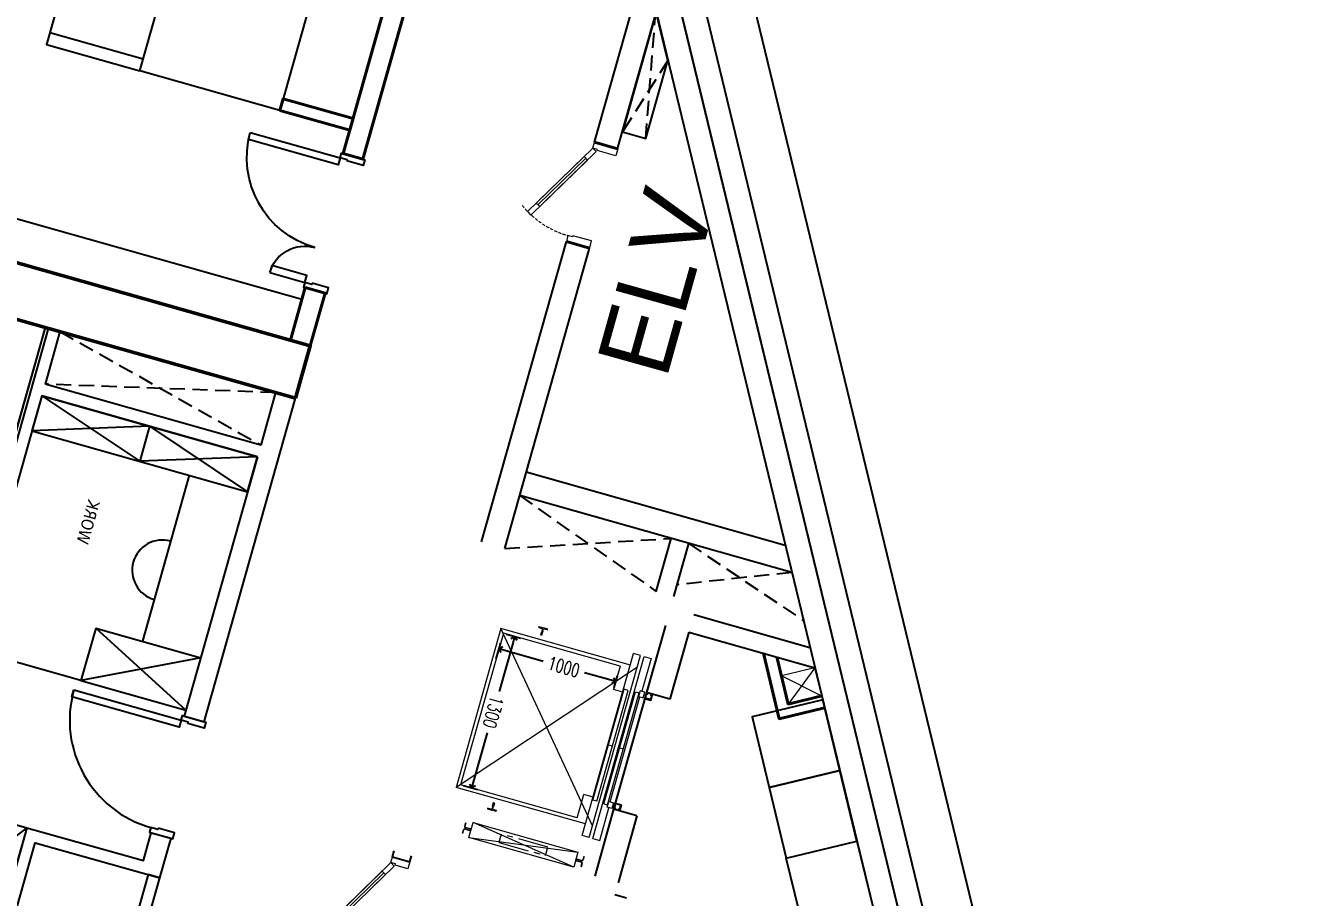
# Model space of a CAD drawing. Header units: millimetres. Extents: x -361669633 to 361256854, y -284153744 to 284385552.
# Drawn here: x 143364 to 153904, y 141538 to 148735 of the extents above; entities that cross this region are included whole.
import ezdxf

# ---------------------------------------------------------------- set-up
doc = ezdxf.new("R2010")
doc.units = ezdxf.units.MM
doc.header["$LTSCALE"] = 100
doc.header["$MEASUREMENT"] = 0
for name, pattern in [('ACAD_ISO03W100', [30, 12, -18]), ('HIDDEN', [0.375, 0.25, -0.125]), ('Xref_ST_MBDV Cot vach 30.7.2022$0$HIDDEN', [0.375, 0.25, -0.125]), ('Xref_ST_MBDV Cot vach 30.7.2022$0$ST_MBDV Cot vach 220803$0$HIDDEN', [0.375, 0.25, -0.125]), ('Xref_ST_MBDV Cot vach 30.7.2022$0$ST_MBDV Cot vach 220803$0$PHANTOMX2', [5, 2.5, -0.5, 0.5, -0.5, 0.5, -0.5])]:
    doc.linetypes.add(name, pattern=pattern)
for name, color, linetype in [('1VinaPVC-Text', 9, 'Continuous'), ('220403_HDN_Penthouse Plan$0$A-_FURN----_E-_N', 251, 'Continuous'), ('A-_FURN----_E-_N', 251, 'Continuous'), ('A-ANNO-ROOM', 50, 'Continuous'), ('A-CORE-OTLN', 160, 'Continuous'), ('dien tich thong thuy', 3, 'Continuous'), ('IDEA - dim', 251, 'Continuous'), ('KT-Khuat', 9, 'HIDDEN'), ('KT-Net manh', 139, 'Continuous'), ('KT-Tuong', 1, 'Continuous'), ('Xref_NT1+NT2_MBDV Cot vach_220729$0$ccu12-Thay', 7, 'Continuous'), ('Xref_ST_MBDV Cot vach 30.7.2022$0$KT-Khuat', 9, 'Xref_ST_MBDV Cot vach 30.7.2022$0$HIDDEN'), ('Xref_ST_MBDV Cot vach 30.7.2022$0$KT-Thay', 7, 'Continuous'), ('Xref_ST_MBDV Cot vach 30.7.2022$0$ST_MBDV Cot vach 220803$0$KT-Net manh', 139, 'Continuous')]:
    doc.layers.add(name, color=color, linetype=linetype)
for name, color, linetype, lineweight in [('CUA', 37, 'Continuous', 13), ('KT-lomo nuoc', 3, 'HIDDEN', 5), ('KT-Net cat', 1, 'Continuous', 40), ('KT-Net cot', 2, 'Continuous', 50), ('Xref_ST_MBDV Cot vach 30.7.2022$0$ST_MBDV Cot vach 220803$0$KT-Noi that', 36, 'Continuous', 9)]:
    doc.layers.add(name, color=color, linetype=linetype, lineweight=lineweight)
doc.styles.add('220126_HDN_HBA typical plan$0$211210_HDN_HBA_TYPICAL PLAN CORE OPT 1$0$HBA-Text', font='GOTHIC.TTF')
doc.styles.add('Tahoma', font='tahoma.ttf')
doc.styles.add('Xref_ST_MBDV Cot vach 30.7.2022$0$ST_MBDV Cot vach 220803$0$DIM', font='vnsimli.shx', dxfattribs={"width": 0.7})
doc.dimstyles.new('Xref_ST_MBDV Cot vach 30.7.2022$0$ST_MBDV Cot vach 220803$0$CCU 1-100 A1', dxfattribs={"dimscale": 100, "dimtxt": 2.2, "dimasz": 1, "dimexe": 1, "dimexo": 0, "dimgap": 1, "dimtad": 1, "dimdec": 0, "dimdsep": 46, "dimtxsty": 'Xref_ST_MBDV Cot vach 30.7.2022$0$ST_MBDV Cot vach 220803$0$DIM', "dimblk1": 'Xref_ST_MBDV Cot vach 30.7.2022$0$ST_MBDV Cot vach 220803$0$_ARCHTICK', "dimblk2": 'Xref_ST_MBDV Cot vach 30.7.2022$0$ST_MBDV Cot vach 220803$0$_ARCHTICK', "dimsah": 1, "dimcen": 0, "dimdle": 1, "dimclrd": 256, "dimclre": 256, "dimclrt": 31, "dimadec": 0, "dimazin": 0, "dimtfac": 1, "dimtdec": 0, "dimtix": 1, "dimtmove": 2, "dimatfit": 3, "dimldrblk": 'Xref_ST_MBDV Cot vach 30.7.2022$0$ST_MBDV Cot vach 220803$0$_ARCHTICK', "dimfxl": 8, "dimtolj": 1, "dimarcsym": 0})

# ---------------------------------------------------------------- blocks, each defined once
blk = doc.blocks.new('A$C418F5BC8')
at = {"layer": 'A-ANNO-ROOM', "insert": (648, 1091), "char_height": 600, "attachment_point": 2, "rotation": 50.4488, "style": '220126_HDN_HBA typical plan$0$211210_HDN_HBA_TYPICAL PLAN CORE OPT 1$0$HBA-Text'}
blk.add_mtext_dynamic_manual_height_columns('SL-S', width=722857412.87, gutter_width=9766, heights=[0], dxfattribs=at)
blk = doc.blocks.new('A$C2A6C5140')
at = {"layer": 'A-ANNO-ROOM', "insert": (731, 1190, 0), "char_height": 600, "attachment_point": 2, "rotation": 50.4488, "style": '220126_HDN_HBA typical plan$0$211210_HDN_HBA_TYPICAL PLAN CORE OPT 1$0$HBA-Text'}
blk.add_mtext_dynamic_manual_height_columns('2-BR', width=722857412.87, gutter_width=9766, heights=[0], dxfattribs=at)
blk = doc.blocks.new('A$C5388591E')
at = {"layer": 'A-ANNO-ROOM', "insert": (894, 842, 0), "char_height": 600, "attachment_point": 2, "rotation": 1.4065, "style": '220126_HDN_HBA typical plan$0$211210_HDN_HBA_TYPICAL PLAN CORE OPT 1$0$HBA-Text'}
blk.add_mtext_dynamic_manual_height_columns('3-BR', width=722857412.87, gutter_width=9766, heights=[0], dxfattribs=at)
blk = doc.blocks.new('A$C21AF0CCA')
at = {"layer": 'A-ANNO-ROOM', "insert": (1198, 815), "char_height": 600, "attachment_point": 2, "rotation": 0.1054, "style": '220126_HDN_HBA typical plan$0$211210_HDN_HBA_TYPICAL PLAN CORE OPT 1$0$HBA-Text'}
blk.add_mtext_dynamic_manual_height_columns('1-BR+', width=722857412.87, gutter_width=9766, heights=[0], dxfattribs=at)
blk = doc.blocks.new('29')
at = {"layer": 'A-_FURN----_E-_N', "linetype": 'Continuous'}
blk.add_lwpolyline([(5040, 8430), (5040, 7830), (4240, 7830), (4240, 8430)], close=True, dxfattribs=at)
at = {"layer": 'IDEA - dim'}
for p, q in [((225, 9430), (225, 9600)), ((2500, 8530), (2500, 9430)), ((2950, 8530), (2950, 9430)), ((1075, 8930), (2500, 8930)), ((775, 8505), (1075, 8505)), ((2500, 8530), (2500, 8530)), ((2500, 8530), (2950, 8530))]:
    blk.add_line(p, q, dxfattribs=at)
for points in [[(3050, 9475), (3040, 9475), (3040, 9415), (3000, 9415), (3000, 9615), (3050, 9615)], [(3950, 9475), (3960, 9475), (3960, 9415), (4000, 9415), (4000, 9615), (3950, 9615)], [(775, 9430), (775, 7580), (1075, 7580), (1075, 9430)], [(3040, 8495), (3040, 9415), (3100, 9415), (3100, 8495)]]:
    blk.add_lwpolyline(points, close=True, dxfattribs=at)
for points in [[(5040, 8430), (5715, 8430), (5715, 5130), (5115, 5130), (5115, 7830), (4240, 7830), (4240, 8430)], [(110, 6600), (110, 5355), (2825, 5355), (2825, 6205), (2035, 6205), (2035, 7455), (225, 7455)], [(110, 6600), (110, 6255), (685, 6255), (1135, 6705), (1135, 7455), (225, 7455)]]:
    blk.add_lwpolyline(points, dxfattribs=at)
for centre, radius, start in [((3040, 9415), 920, 270), ((1891, 8930), 250, 180)]:
    blk.add_arc(centre, radius, start, 0, dxfattribs=at)
at = {"layer": 'KT-Khuat', "ltscale": 5}
for p, q in [((225, 7580), (675, 9430)), ((225, 9430), (675, 7580))]:
    blk.add_line(p, q, dxfattribs=at)
at = {"layer": 'KT-Net cot'}
blk.add_lwpolyline([(225, 9600), (-225, 9600), (-225, 6600), (225, 6600)], close=True, dxfattribs=at)
at = {"layer": 'KT-Net manh', "linetype": 'ACAD_ISO03W100', "ltscale": 4}
for p, q in [((775, 8505), (1075, 9430)), ((775, 9430), (1075, 8505)), ((2500, 9430), (2950, 8530)), ((2950, 9430), (2500, 8530)), ((775, 7580), (1075, 8505)), ((775, 8505), (1075, 7580)), ((2950, 8530), (2950, 7580)), ((4240, 8430), (5040, 7830))]:
    blk.add_line(p, q, dxfattribs=at)
at = {"layer": 'KT-Tuong'}
for p, q in [((3000, 9600), (225, 9600)), ((3000, 9430), (3000, 9600)), ((4000, 9430), (4000, 9600)), ((225, 9430), (675, 9430)), ((675, 9430), (675, 7580)), ((775, 9430), (3000, 9430)), ((775, 7580), (775, 9430)), ((4240, 8430), (7360, 8430)), ((225, 7580), (675, 7580)), ((775, 7580), (2160, 7580)), ((225, 7480), (2060, 7480))]:
    blk.add_line(p, q, dxfattribs=at)
for points in [[(225, 9430), (225, 9600)], [(7600, 9600), (7260, 9600), (7260, 8530), (4340, 8530), (4340, 9600), (4000, 9600)], [(5350, 9600), (4340, 9600), (4340, 9500), (5350, 9500)], [(775, 9430), (775, 7580)], [(4240, 8430), (4240, 9430), (4000, 9430)], [(225, 7480), (225, 7580)]]:
    blk.add_lwpolyline(points, dxfattribs=at)
at = {"layer": '1VinaPVC-Text', "style": 'Tahoma', "text_generation_flag": 4}
blk.add_text('WORK', height=100, rotation=180, dxfattribs=at).set_placement((1859, 8182))
blk = doc.blocks.new('dc')
for points in [[(-1100, -40), (-1110, -40), (-1110, -100), (-1150, -100), (-1150, 100), (-1100, 100)], [(-50, -40), (-40, -40), (-40, -100), (0, -100), (0, 100), (-50, 100)], [(-1110, -400), (-1110, -100), (-1050, -100), (-1050, -400)], [(-40, -870), (-40, -100), (-100, -100), (-100, -870)]]:
    blk.add_lwpolyline(points, close=True)
for centre, radius, start, end in [((-1110, -100), 300, 270, 0), ((-40, -100), 770, 180, 270)]:
    blk.add_arc(centre, radius, start, end)
blk = doc.blocks.new('32')
at = {"layer": 'IDEA - dim'}
for points in [[(-2250, 9430), (-5150, 9430), (-5150, 7630), (-4550, 7630), (-4550, 8830), (-2250, 8830)], [(-450, 9430), (-450, 6600), (-800, 6600), (-800, 9430)], [(-2250, 7630), (-4050, 7630), (-4050, 6830), (-2250, 6830)], [(-2250, 6830), (-2250, 7630), (-2350, 7630), (-2350, 6830)]]:
    blk.add_lwpolyline(points, close=True, dxfattribs=at)
at = {"layer": 'KT-Net cat'}
for points in [[(-5150, 9430), (-2050, 9430), (-2050, 9600), (-6148, 9600), (-6553, 10320)], [(-900, 9430), (-450, 9430), (-450, 9600), (-900, 9600), (-900, 9430)]]:
    blk.add_lwpolyline(points, dxfattribs=at)
blk.add_lwpolyline([(-2250, 8830), (-2250, 9430), (-2350, 9430), (-2350, 8830)], close=True, dxfattribs=at)
at = {"layer": 'KT-Net cot'}
blk.add_lwpolyline([(0, 9600), (-450, 9600), (-450, 6600), (0, 6600)], close=True, dxfattribs=at)
at = {"layer": 'KT-Net manh', "linetype": 'ACAD_ISO03W100', "ltscale": 4}
blk.add_line((-2250, 8830), (-2250, 7630), dxfattribs=at)
at = {"layer": 'A-_FURN----_E-_N', "xscale": -0.9999999999999992, "rotation": 359.9999999999764}
blk.add_blockref('dc', (-2050, 9515), dxfattribs=at)
blk = doc.blocks.new('*U170')
blk.add_line((-147, 33), (-623, 308))
for points in [[(-50, 0), (-700, 375), (-720, 340), (-70, -35)], [(-137, 50), (-157, 15), (-633, 290), (-613, 325)], [(-850, -200), (-790, -200), (-790, -40), (-800, -40), (-800, 0), (-850, 0)], [(0, -200), (-60, -200), (-60, -40), (-50, -40), (-50, 0), (0, 0)]]:
    blk.add_lwpolyline(points, close=True)
at = {"linetype": 'HIDDEN'}
blk.add_arc((-50, 0), 750, 144.9505, 180, dxfattribs=at)
blk = doc.blocks.new('*U217')
blk.add_line((-147, 33), (-580, 283))
for points in [[(-50, 0), (-656, 350), (-676, 315), (-70, -35)], [(-137, 50), (-157, 15), (-590, 265), (-570, 300)], [(-800, -150), (-740, -150), (-740, -40), (-750, -40), (-750, 0), (-800, 0)], [(0, -150), (-60, -150), (-60, -40), (-50, -40), (-50, 0), (0, 0)]]:
    blk.add_lwpolyline(points, close=True)
at = {"linetype": 'HIDDEN'}
blk.add_arc((-50, 0), 700, 144.9505, 180, dxfattribs=at)
blk = doc.blocks.new('Xref_ST_MBDV Cot vach 30.7.2022$0$ST_MBDV Cot vach 220803$0$_Open90')
at = {"color": 0, "linetype": 'ByBlock', "lineweight": -2}
for p, q in [((0, 0), (-1, 0)), ((-0.5, 0.5), (0, 0)), ((0, 0), (-0.5, -0.5))]:
    blk.add_line(p, q, dxfattribs=at)
blk = doc.blocks.new('*D137')
at = {"layer": 'Defpoints', "color": 5, "transparency": 16777216}
for p, q in [((608, 1180), (507, 1180)), ((557, 1130), (557, 913)), ((557, 230), (557, 557)), ((646, 180), (507, 180))]:
    blk.add_line(p, q, dxfattribs=at)
at = {"layer": 'Defpoints', "color": 0, "transparency": 16777216}
for p in [(557, 1180), (608, 1180, 0), (646, 180, 0)]:
    blk.add_point(p, dxfattribs=at)
at = {"layer": 'Defpoints', "color": 5, "transparency": 16777216, "xscale": 50, "yscale": 50, "zscale": 50}
for p, rotation in [((557, 1180), 90), ((557, 180), 270)]:
    blk.add_blockref('Xref_ST_MBDV Cot vach 30.7.2022$0$ST_MBDV Cot vach 220803$0$_Open90', p, dxfattribs=dict(at, rotation=rotation))
at = {"layer": 'Defpoints', "color": 5, "transparency": 16777216, "insert": (557, 735), "char_height": 110, "attachment_point": 5, "rotation": 90, "style": 'Xref_ST_MBDV Cot vach 30.7.2022$0$ST_MBDV Cot vach 220803$0$DIM'}
blk.add_mtext('\\A1;1000', dxfattribs=at)
blk = doc.blocks.new('Xref_ST_MBDV Cot vach 30.7.2022$0$ST_MBDV Cot vach 220803$0$_ARCHTICK')
at = {"color": 0, "linetype": 'ByBlock', "const_width": 0.15}
blk.add_lwpolyline([(-0.5, -0.5), (0.5, 0.5)], dxfattribs=at)
blk = doc.blocks.new('*D138')
at = {"layer": 'Defpoints', "color": 5, "transparency": 16777216}
for p, q in [((425, 205), (425, 326)), ((1725, 205), (1725, 326)), ((475, 276), (897, 276)), ((1675, 276), (1253, 276))]:
    blk.add_line(p, q, dxfattribs=at)
at = {"layer": 'Defpoints', "color": 0, "transparency": 16777216}
for p in [(1725, 276), (425, 205, 0), (1725, 205, 0)]:
    blk.add_point(p, dxfattribs=at)
at = {"layer": 'Defpoints', "color": 5, "transparency": 16777216, "xscale": 50, "yscale": 50, "zscale": 50, "rotation": 180}
blk.add_blockref('Xref_ST_MBDV Cot vach 30.7.2022$0$ST_MBDV Cot vach 220803$0$_Open90', (425, 276), dxfattribs=at)
at = {"layer": 'Defpoints', "color": 5, "transparency": 16777216, "xscale": 50, "yscale": 50, "zscale": 50}
blk.add_blockref('Xref_ST_MBDV Cot vach 30.7.2022$0$ST_MBDV Cot vach 220803$0$_Open90', (1725, 276), dxfattribs=at)
at = {"layer": 'Defpoints', "color": 5, "transparency": 16777216, "insert": (1075, 276), "char_height": 110, "attachment_point": 5, "style": 'Xref_ST_MBDV Cot vach 30.7.2022$0$ST_MBDV Cot vach 220803$0$DIM'}
blk.add_mtext('\\A1;1300', dxfattribs=at)
blk = doc.blocks.new('*U338')
at = {"layer": 'KT-lomo nuoc', "ltscale": 500}
for p, q in [((-285, 13), (11, 240)), ((-273, 253), (0, 0))]:
    blk.add_line(p, q, dxfattribs=at)
blk.add_lwpolyline([(-285, 13), (-273, 253), (11, 240), (0, 0)], close=True, dxfattribs=at)
blk = doc.blocks.new('CTN TB 33-35')
at = {"layer": 'KT-Net cat', "elevation": 0}
for points in [[(-7722, -8933), (-8096, -9024), (-8227, -8482)], [(-7745, -8836), (-8022, -8903), (-8117, -8514)]]:
    blk.add_lwpolyline(points, dxfattribs=at)
at = {"layer": 'KT-lomo nuoc', "linetype": 'HIDDEN', "xscale": -0.9999999999999997, "rotation": 10.8976534755902}
blk.add_blockref('*U338', (-8022, -8903, 0), dxfattribs=at)
blk = doc.blocks.new('Xref_ST_MBDV Cot vach 30.7.2022$0$ST_MBDV Cot vach 220803$0$THANG MAY RAC 500KG')
at = {"layer": 'Xref_ST_MBDV Cot vach 30.7.2022$0$ST_MBDV Cot vach 220803$0$KT-Net manh'}
blk.add_line((575, 1450), (1575, 1450), dxfattribs=at)
at = {"layer": 'Xref_ST_MBDV Cot vach 30.7.2022$0$ST_MBDV Cot vach 220803$0$KT-Net manh', "linetype": 'Continuous', "ltscale": 2}
blk.add_line((575, 1450), (1575, 1450), dxfattribs=at)
at = {"layer": 'Xref_ST_MBDV Cot vach 30.7.2022$0$ST_MBDV Cot vach 220803$0$KT-Net manh', "ltscale": 2}
for points in [[(575, 1460), (575, 1450), (625, 1450), (625, 1500), (575, 1500), (575, 1490), (585, 1490), (585, 1491.6), (576.6, 1491.6), (576.6, 1498.4), (623.4, 1498.4), (623.4, 1451.6), (576.6, 1451.6), (576.6, 1458.4), (585, 1458.4), (585, 1460)], [(1575, 1460), (1575, 1450), (1525, 1450), (1525, 1500), (1575, 1500), (1575, 1490), (1565, 1490), (1565, 1491.6), (1573.4, 1491.6), (1573.4, 1498.4), (1526.6, 1498.4), (1526.6, 1451.6), (1573.4, 1451.6), (1573.4, 1458.4), (1565, 1458.4), (1565, 1460)]]:
    blk.add_lwpolyline(points, close=True, dxfattribs=at)
at = {"layer": 'Xref_ST_MBDV Cot vach 30.7.2022$0$ST_MBDV Cot vach 220803$0$KT-Noi that', "linetype": 'Continuous', "ltscale": 2}
for p, q in [((295, 1410, 0), (575, 1410, 0)), ((295, 1350, 0), (295, 1410, 0)), ((1555, 1391.3, 0), (595, 1391.3, 0)), ((595, 1361, 0), (595, 1391.3, 0)), ((1525, 1405, 0), (625, 1405, 0)), ((1075, 1361, 0), (1075, 1391.3, 0)), ((1555, 1361, 0), (1555, 1391.3, 0)), ((1855, 1410, 0), (1575, 1410, 0)), ((1855, 1350, 0), (1855, 1410, 0)), ((1855, 1350, 0), (295, 1350, 0)), ((1855, 1320, 0), (295, 1320, 0)), ((295, 1320, 0), (295, 1260, 0)), ((1555, 1361, 0), (595, 1361, 0)), ((1550, 1298, 0), (600, 1298, 0)), ((600, 1298, 0), (600, 1264, 0)), ((1075, 1264, 0), (1075, 1298, 0)), ((1550, 1298, 0), (1550, 1264, 0)), ((1855, 1320, 0), (1855, 1260, 0)), ((1855, 1260, 0), (295, 1260, 0)), ((394, 1260, 0), (394, 150, 0)), ((425, 1180, 0), (425, 180, 0)), ((425, 1180, 0), (625, 1180, 0)), ((1550, 1264, 0), (600, 1264, 0)), ((625, 1260, 0), (625, 1180, 0)), ((1525, 1260, 0), (1525, 1180, 0)), ((1725, 1180, 0), (1525, 1180, 0)), ((1725, 1180, 0), (1725, 180, 0)), ((1756, 1260, 0), (1756, 150, 0)), ((394, 150, 0), (1756, 150, 0)), ((425, 180, 0), (1725, 180, 0))]:
    blk.add_line(p, q, dxfattribs=at)
at = {"layer": 'Xref_ST_MBDV Cot vach 30.7.2022$0$ST_MBDV Cot vach 220803$0$KT-Noi that', "linetype": 'Xref_ST_MBDV Cot vach 30.7.2022$0$ST_MBDV Cot vach 220803$0$HIDDEN', "ltscale": 500}
for p, q in [((394, 1320, 0), (1756, 150, 0)), ((1756, 1320, 0), (394, 150, 0)), ((2126.2, 363.2), (1996.2, 1263.2)), ((2126.2, 1263.2), (1996.2, 363.2))]:
    blk.add_line(p, q, dxfattribs=at)
at = {"layer": 'Xref_ST_MBDV Cot vach 30.7.2022$0$ST_MBDV Cot vach 220803$0$KT-Noi that', "linetype": 'Continuous'}
for p, q in [((2017.7, 1323.2), (2046.8, 1323.2)), ((2017.7, 1320), (2046.8, 1320)), ((2053, 1269.4), (2053, 1313.8)), ((2056.2, 1269.4), (2056.2, 1313.8)), ((2063.2, 1266.4), (2059.2, 1266.4)), ((2066.2, 1269.4), (2066.2, 1313.8)), ((2069.4, 1269.4), (2069.4, 1313.8)), ((2104.7, 1323.2), (2075.6, 1323.2)), ((2104.7, 1320), (2075.6, 1320)), ((2063.2, 1263.2), (2059.2, 1263.2)), ((298, 522.5, 0), (293, 522.5, 0)), ((293, 522.5, 0), (293, 485, 0)), ((293, 447.5, 0), (293, 485, 0)), ((298, 447.5, 0), (293, 447.5, 0)), ((301, 519.5, 0), (304.1, 490.1, 0)), ((301, 450.5, 0), (304.1, 479.9, 0)), ((320.9, 487.1, 0), (307.1, 487.1, 0)), ((320.9, 482.9, 0), (307.1, 482.9, 0)), ((354, 490, 0), (325, 490, 0)), ((354, 480, 0), (325, 480, 0)), ((355, 489, 0), (355, 485, 0)), ((355, 481, 0), (355, 485, 0)), ((1795, 489, 0), (1795, 485, 0)), ((1795, 481, 0), (1795, 485, 0)), ((1796, 490, 0), (1825, 490, 0)), ((1796, 480, 0), (1825, 480, 0)), ((1829.1, 487.1, 0), (1842.9, 487.1, 0)), ((1829.1, 482.9, 0), (1842.9, 482.9, 0)), ((1849, 519.5, 0), (1845.9, 490.1, 0)), ((1849, 450.5, 0), (1845.9, 479.9, 0)), ((1852, 522.5, 0), (1857, 522.5, 0)), ((1852, 447.5, 0), (1857, 447.5, 0)), ((1857, 522.5, 0), (1857, 485, 0)), ((1857, 447.5, 0), (1857, 485, 0)), ((2053, 357), (2053, 312.6)), ((2056.2, 357), (2056.2, 312.6)), ((2063.2, 363.2), (2059.2, 363.2)), ((2063.2, 360), (2059.2, 360)), ((2066.2, 357), (2066.2, 312.6)), ((2069.4, 357), (2069.4, 312.6)), ((2017.7, 306.4), (2046.8, 306.4)), ((2017.7, 306.4), (2017.7, 303.2)), ((2017.7, 303.2), (2046.8, 303.2)), ((2104.7, 306.4), (2075.6, 306.4)), ((2104.7, 303.2), (2075.6, 303.2)), ((2104.7, 306.4), (2104.7, 303.2))]:
    blk.add_line(p, q, dxfattribs=at)
at = {"layer": 'Xref_ST_MBDV Cot vach 30.7.2022$0$ST_MBDV Cot vach 220803$0$KT-Noi that', "linetype": 'Continuous', "ltscale": 2, "elevation": 0}
for points in [[(575, 1435), (575, 1395), (625, 1395), (625, 1435)], [(1575, 1435), (1575, 1395), (1525, 1395), (1525, 1435)]]:
    blk.add_lwpolyline(points, close=True, dxfattribs=at)
at = {"layer": 'Xref_ST_MBDV Cot vach 30.7.2022$0$ST_MBDV Cot vach 220803$0$KT-Noi that', "linetype": 'Continuous', "ltscale": 2}
blk.add_lwpolyline([(2126.2, 363.2), (1996.2, 363.2), (1996.2, 1263.2), (2126.2, 1263.2)], close=True, dxfattribs=at)
at = {"layer": 'Xref_ST_MBDV Cot vach 30.7.2022$0$ST_MBDV Cot vach 220803$0$KT-Noi that', "linetype": 'Xref_ST_MBDV Cot vach 30.7.2022$0$ST_MBDV Cot vach 220803$0$PHANTOMX2'}
blk.add_lwpolyline([(2097.2, 613.2), (2097.2, 1013.2), (2025.2, 1013.2), (2025.2, 613.2)], close=True, dxfattribs=at)
at = {"layer": 'Xref_ST_MBDV Cot vach 30.7.2022$0$ST_MBDV Cot vach 220803$0$KT-Noi that', "linetype": 'Continuous'}
for centre, radius, start, end in [((2046.8, 1313.8), 9.4, 0, 90), ((2046.8, 1313.8), 6.2, 0, 90), ((2059.2, 1269.4), 6.2, 180, 270), ((2059.2, 1269.4), 3, 180, 270), ((2063.2, 1269.4), 6.2, 270, 0), ((2063.2, 1269.4), 3, 270, 0), ((2075.6, 1313.8), 9.4, 90, 180), ((2075.6, 1313.8), 6.2, 90, 180), ((298, 519.5, 0), 3, 0, 90), ((298, 450.5, 0), 3, 270, 0), ((307.1, 490.1, 0), 3, 180, 270), ((307.1, 479.9, 0), 3, 90, 180), ((320.3, 492.3, 0), 5.25, 276.68272, 334.33028), ((320.3, 477.7, 0), 5.25, 25.66972, 83.31728), ((354, 489, 0), 1, 0, 90), ((354, 481, 0), 1, 270, 0), ((1796, 489, 0), 1, 90, 180), ((1796, 481, 0), 1, 180, 270), ((1829.7, 492.3, 0), 5.25, 205.66972, 263.31728), ((1829.7, 477.7, 0), 5.25, 96.68272, 154.33028), ((1842.9, 490.1, 0), 3, 270, 0), ((1842.9, 479.9, 0), 3, 0, 90), ((1852, 519.5, 0), 3, 90, 180), ((1852, 450.5, 0), 3, 180, 270), ((2059.2, 357), 6.2, 90, 180), ((2059.2, 357), 3, 90, 180), ((2063.2, 357), 6.2, 0, 90), ((2063.2, 357), 3, 0, 90), ((2046.8, 312.6), 9.4, 270, 0), ((2046.8, 312.6), 6.2, 270, 0), ((2075.6, 312.6), 9.4, 180, 270), ((2075.6, 312.6), 6.2, 180, 270)]:
    blk.add_arc(centre, radius, start, end, dxfattribs=at)
at = {"layer": 'Defpoints', "color": 5}
for base, p1, p2, angle, picture, middle in [((556.9, 1180), (645.5, 180, 0), (608.5, 1180, 0), 90, '*D137', (556.9, 735)), ((1725, 275.7), (425, 204.6, 0), (1725, 204.6, 0), 180, '*D138', (1075, 275.7))]:
    dim = blk.add_linear_dim(base=base, p1=p1, p2=p2, angle=angle, dimstyle='Xref_ST_MBDV Cot vach 30.7.2022$0$ST_MBDV Cot vach 220803$0$CCU 1-100 A1', override={"dimscale": 50, "dimblk1": 'Xref_ST_MBDV Cot vach 30.7.2022$0$ST_MBDV Cot vach 220803$0$_Open90', "dimblk2": 'Xref_ST_MBDV Cot vach 30.7.2022$0$ST_MBDV Cot vach 220803$0$_Open90', "dimclrd": 5, "dimclre": 5, "dimclrt": 5, "dimlwd": 65535, "dimlwe": 65535}, dxfattribs=at)
    dim.commit()
    dim.dimension.update_dxf_attribs({"geometry": picture, "text_midpoint": middle, "dimtype": 128})
blk = doc.blocks.new('A$C300D0CFC')
at = {"layer": '220403_HDN_Penthouse Plan$0$A-_FURN----_E-_N', "extrusion": (-1.55201e-05, -8.32839e-06, 1), "elevation": 0.2}
for points in [[(-1712.5, -23825.1), (-1129.3, -23683.9), (-1270.5, -23100.7), (-1853.7, -23241.9)], [(-1571.3, -24408.2), (-988.1, -24267), (-1129.3, -23683.9), (-1712.5, -23825.1)], [(-846.9, -24850.1), (-1430.1, -24991.4), (-1571.3, -24408.2), (-988.1, -24267)]]:
    blk.add_lwpolyline(points, close=True, dxfattribs=at)
at = {"layer": 'A-CORE-OTLN'}
for p, q in [((-2533.7, -17034.3, 0), (737.8, -30544.7, 0)), ((-2646.3, -17419.3, 0), (339.9, -29751.4, 0))]:
    blk.add_line(p, q, dxfattribs=at)
at = {"layer": 'KT-Net cat'}
for p, q in [((-3155.3, -18498.6, 0), (-2962.9, -18553, 0)), ((-3386.5, -19316.6, 0), (-3194, -19371, 0))]:
    blk.add_line(p, q, dxfattribs=at)
at = {"layer": 'KT-Tuong'}
for p, q in [((-3155.4, -18498.6), (-2629.7, -16638)), ((-2962.9, -18553), (-2533.7, -17034.1)), ((-2962.9, -18553, 0), (-3155.4, -18498.6)), ((-4087.6, -21797.7, 0), (-3386.5, -19316.6)), ((-3895.2, -21852.1, 0), (-3194.1, -19371)), ((-3386.5, -19316.6, 0), (-3194.1, -19371)), ((-1579.1, -21826.4, 0), (-3717.1, -21222.3, 0)), ((-1525.1, -22049.5, 0), (-3771.5, -21414.8, 0)), ((-2644.2, -22205.6, 0), (-2520.6, -21768.2)), ((-2499.8, -22246.4, 0), (-2376.2, -21809)), ((-2334.5, -22397, 0), (-1375.3, -22668.1, 0)), ((-2567.8, -22487, 0), (-2724.2, -23040.3, 0)), ((-2375.3, -22541.4, 0), (-2531.7, -23094.7, 0)), ((-2375.3, -22541.4, 0), (-1334.8, -22835.4, 0)), ((-2531.7, -23094.7, 0), (-2724.2, -23040.3, 0)), ((-2996.1, -24002.6, 0), (-3152.4, -24556, 0)), ((-2803.6, -24057, 0), (-2996.1, -24002.6, 0)), ((-2803.6, -24057, 0), (-2960, -24610.4, 0)), ((-4821.8, -24396), (-4808.2, -24347.9)), ((-4821.8, -24396), (-4677.5, -24436.8)), ((-4677.5, -24436.8), (-4663.9, -24388.7)), ((-2987.2, -24706.6, 0), (-2890.9, -24733.8, 0))]:
    blk.add_line(p, q, dxfattribs=at)
at = {"layer": 'Xref_ST_MBDV Cot vach 30.7.2022$0$KT-Khuat', "linetype": 'Xref_ST_MBDV Cot vach 30.7.2022$0$HIDDEN', "ltscale": 5}
for p, q in [((-2730.8, -18467.2, 0), (-2651.3, -17450.4, 0)), ((-2548.6, -17822.5, 0), (-2923.2, -18412.8, 0)), ((-3771.5, -21414.8, 0), (-2644.2, -22205.6, 0)), ((-3895.2, -21852.1, 0), (-2520.6, -21768.2)), ((-2376.2, -21809), (-1429.3, -22445)), ((-1525.1, -22049.5, 0), (-2472.6, -22150.2))]:
    blk.add_line(p, q, dxfattribs=at)
at = {"layer": 'Xref_ST_MBDV Cot vach 30.7.2022$0$KT-Thay', "elevation": 0}
blk.add_lwpolyline([(-2923.2, -18412.8), (-2730.8, -18467.2), (-2548.6, -17822.5), (-2644.5, -17426.5)], close=True, dxfattribs=at)
at = {"layer": 'CUA', "extrusion": (3.65429e-08, 6.97061e-08, 1), "rotation": 74.22027725054747}
blk.add_blockref('*U170', (-3155.3, -18498.6, 0), dxfattribs=at)
at = {"layer": 'CUA', "extrusion": (-5.16527e-05, 1.45956e-05, 1), "rotation": 74.2212204308315}
blk.add_blockref('*U217', (-4821.8, -24396, -0.1), dxfattribs=at)
at = {"layer": 'Xref_ST_MBDV Cot vach 30.7.2022$0$ST_MBDV Cot vach 220803$0$KT-Noi that', "extrusion": (3.46031e-09, -9.66529e-09, 1), "rotation": 254.221310481369}
blk.add_blockref('Xref_ST_MBDV Cot vach 30.7.2022$0$ST_MBDV Cot vach 220803$0$THANG MAY RAC 500KG', (-3963.2, -22092.7, 0), dxfattribs=at)
at = {"layer": 'A-ANNO-ROOM', "extrusion": (1.04121e-06, -2.94176e-07, 1), "insert": (-2936.4, -19572.2, 0), "char_height": 600, "attachment_point": 2, "text_direction": (0.26887, 0.963176, 0), "style": '220126_HDN_HBA typical plan$0$211210_HDN_HBA_TYPICAL PLAN CORE OPT 1$0$HBA-Text'}
blk.add_mtext_dynamic_manual_height_columns('{\\C2;ELV}', width=2474.583, gutter_width=6.25, heights=[0], dxfattribs=at)

msp = doc.modelspace()

# ---------------------------------------------------------------- linework, layer by layer
at = {"layer": 'Xref_NT1+NT2_MBDV Cot vach_220729$0$ccu12-Thay'}
for p, q in [((153144.9, 133348.3), (147656.8, 156013, 0)), ((152739.5, 133323), (147272.1, 155902, 0))]:
    msp.add_line(p, q, dxfattribs=at)
at = {"layer": 'Xref_NT1+NT2_MBDV Cot vach_220729$0$ccu12-Thay', "elevation": 0}
msp.add_lwpolyline([(138985.2, 85871.8), (152052.7, 132116.7, 0.0246876), (152344.7, 133393.1, 0.0868938), (152346.5, 134120), (151856.2, 136121), (147138.1, 155605.6, 0.771545), (138472.8, 155769.7), (124638.5, 106818)], format="xyb", dxfattribs=at)

# ---------------------------------------------------------------- block references
msp.add_blockref('CTN TB 33-35', (157681.5, 152036.7))
at = {"layer": 'A-ANNO-ROOM'}
for p in [(-179024.1, 160712.6), (-180382.6, 155789.4), (-190286, 124478.1, 0)]:
    msp.add_blockref('A$C21AF0CCA', p, dxfattribs=at)
at = {"layer": 'dien tich thong thuy'}
for name, p in [('A$C418F5BC8', (-183121.2, 150788.1, 0)), ('A$C418F5BC8', (-185916.5, 147013.3, 0)), ('A$C2A6C5140', (-173817.6, 144980.3, 0)), ('A$C418F5BC8', (-186652.5, 142646.5, 0)), ('A$C418F5BC8', (-186377.4, 138298.5, 0)), ('A$C2A6C5140', (-176455.3, 137392.2, 0)), ('A$C418F5BC8', (-187947.5, 133708.2, 0)), ('A$C418F5BC8', (-189241.4, 129721.6, 0)), ('A$C2A6C5140', (-179002.1, 128379.5, 0)), ('A$C2A6C5140', (-181410.1, 119690.7, 0)), ('A$C2A6C5140', (-183695.9, 112855.6, 0)), ('A$C2A6C5140', (-185634.6, 105094.8, 0)), ('A$C5388591E', (-179466.3, 167815.8, 0)), ('A$C5388591E', (-196231.1, 103592.8, 0))]:
    msp.add_blockref(name, p, dxfattribs=at)
at = {"layer": 'IDEA - dim', "rotation": 254.2212141373278}
msp.add_blockref('32', (136353.4, 148269.4), dxfattribs=at)
at = {"layer": 'KT-Net manh'}
msp.add_blockref('A$C300D0CFC', (151214.3, 166269.5), dxfattribs=at)
at = {"layer": 'KT-Tuong', "rotation": 254.2212141373278}
msp.add_blockref('29', (136414.6, 148485.9), dxfattribs=at)

doc.saveas('drawing.dxf')
